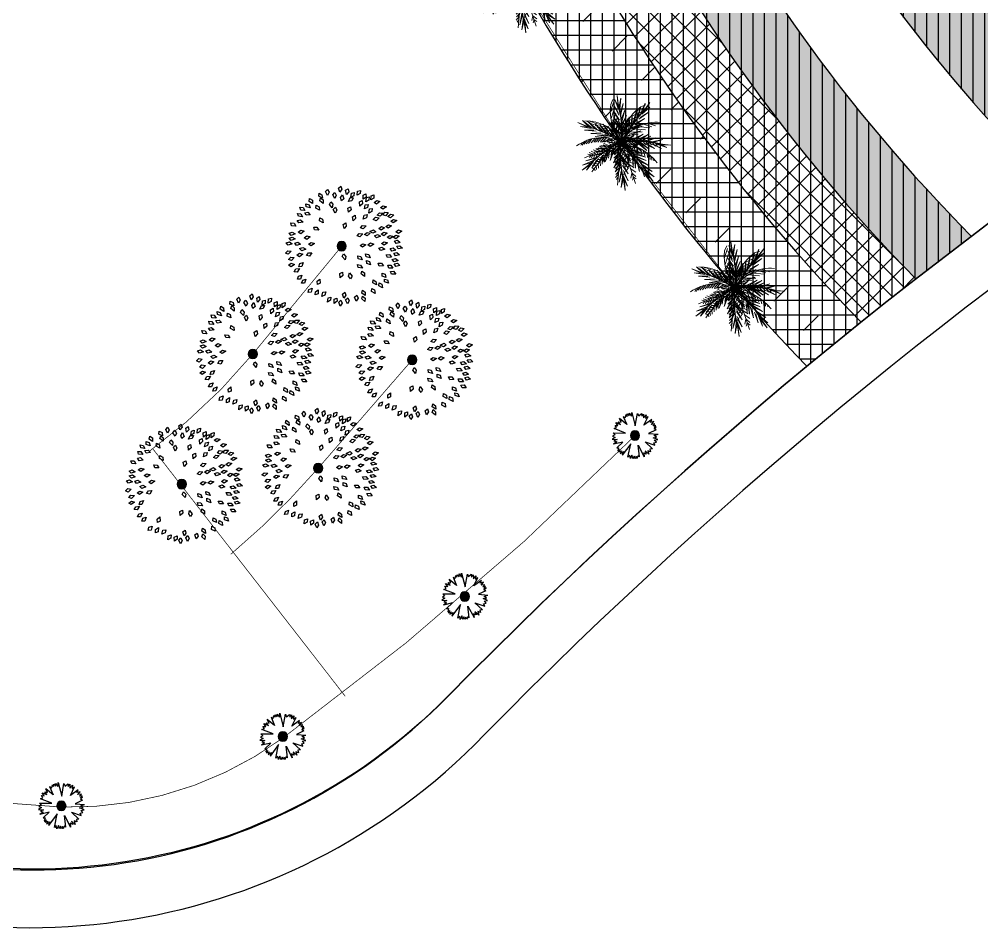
# Model space of a CAD drawing. Extents: x 671027 to 671614, y 802418 to 802669.
# Drawn here: x 671272.32 to 671313.87, y 802417.97 to 802457.18 of the extents above; entities that cross this region are included whole.
import ezdxf

# ---------------------------------------------------------------- set-up
doc = ezdxf.new("R2010")
doc.units = 0
for name, color, linetype in [('Barcnsonia', 8, 'Continuous'), ('Bubbler 110', 1, 'Continuous'), ('Bubbler 60', 200, 'Continuous'), ('cicas', 8, 'Continuous'), ('drip line', 7, 'Continuous'), ('Pipe-Lateral-10 Bars-32mm', 7, 'Continuous'), ('ROAD BORDER', 7, 'Continuous'), ('Roads boundry', 7, 'Continuous'), ('shrubs-Gc', 7, 'Continuous')]:
    doc.layers.add(name, color=color, linetype=linetype)
doc.layers.add('palm bltshardia', color=8, linetype='Continuous', lineweight=15)
doc.styles.get("Standard").update_dxf_attribs({"font": 'arial.ttf'})
doc.linetypes.add('32mm', pattern='A,0.5,-0.2,["32mm",Standard,S=0.1,R=0,X=-0.1,Y=-0.05],-0.5', length=1.2)
pattern_1 = [(90, (0, 0), (-0.5, 0), [])]

# ---------------------------------------------------------------- blocks, each defined once
blk = doc.blocks.new('aer')
at = {"layer": 'palm bltshardia', "color": 60}
for p, q in [((-0.891, 1.136, -0.051), (-0.879, 1.331, -0.051)), ((-0.81, 0.872, -0.051), (-0.819, 1.243, -0.051)), ((-0.707, 0.675, -0.051), (-0.718, 1.075, -0.051)), ((-0.278, 0.753, -0.051), (-0.062, 1.138, -0.051)), ((-0.277, 0.977, -0.051), (-0.076, 1.224, -0.051)), ((-0.255, 1.133, -0.051), (-0.058, 1.356, -0.051)), ((-0.603, 0.53, -0.051), (-0.613, 0.908, -0.051)), ((-0.51, 0.415, -0.051), (-0.513, 0.771, -0.051)), ((-0.258, 0.596, -0.051), (-0.065, 0.972, -0.051)), ((-0.21, 0.41, -0.051), (-0.041, 0.821, -0.051)), ((0.825, 0.752, -0.051), (0.985, 0.699, -0.051)), ((0.904, 0.782, -0.051), (1.026, 0.747, -0.051)), ((1.011, 0.826, -0.051), (1.077, 0.81, -0.051)), ((-0.425, 0.295, -0.051), (-0.425, 0.655, -0.051)), ((-0.339, 0.232, -0.051), (-0.331, 0.554, -0.051)), ((-0.217, 0.114, -0.051), (-0.257, 0.443, -0.051)), ((-0.149, 0.254, -0.051), (-0.025, 0.658, -0.051)), ((-0.095, 0.15, -0.051), (-0.012, 0.47, -0.051)), ((0.371, 0.427, -0.051), (0.632, 0.412, -0.051)), ((0.48, 0.526, -0.051), (0.717, 0.496, -0.051)), ((0.575, 0.6, -0.051), (0.788, 0.582, -0.051)), ((0.714, 0.682, -0.051), (0.895, 0.65, -0.051)), ((-1.388, 0.173, -0.051), (-1.523, 0.314, -0.051)), ((-1.139, 0.052, -0.051), (-1.417, 0.299, -0.051)), ((-0.925, -0.006, -0.051), (-1.225, 0.258, -0.051)), ((-0.748, -0.029, -0.051), (-1.032, 0.221, -0.051)), ((-0.6, -0.038, -0.051), (-0.863, 0.202, -0.051)), ((-0.454, -0.058, -0.051), (-0.718, 0.187, -0.051)), ((-0.349, -0.038, -0.051), (-0.579, 0.187, -0.051)), ((-0.18, -0.029, -0.051), (-0.449, 0.166, -0.051)), ((0.119, 0.117, -0.051), (0.41, 0.15, -0.051)), ((0.196, 0.228, -0.051), (0.479, 0.242, -0.051)), ((0.29, 0.343, -0.051), (0.575, 0.325, -0.051))]:
    blk.add_line(p, q, dxfattribs=at)
at = {"layer": 'palm bltshardia', "elevation": -0.051}
for points in [[(-0.74, 1.253), (-0.9, 1.5), (-0.747, 1.23)], [(0.677, 1.327), (0.807, 1.59), (0.653, 1.32)], [(-1.325, 0.422), (-1.605, 0.513), (-1.304, 0.434)], [(1.474, 0.41), (1.758, 0.487), (1.454, 0.424)], [(1.37, -0.471), (1.65, -0.562), (1.35, -0.483)], [(-1.038, -0.969), (-1.257, -1.165), (-1.038, -0.945)], [(0.31, -1.415), (0.371, -1.703), (0.289, -1.403)]]:
    blk.add_lwpolyline(points, dxfattribs=at)
at = {"layer": 'palm bltshardia', "color": 52, "elevation": -0.051}
for points in [[(-0.629, 1.061), (-0.748, 1.433), (-0.692, 1.141)], [(0.421, 1.002), (0.498, 1.407), (0.461, 1.073)], [(-0.674, 1.05), (-0.948, 1.329), (-0.715, 1.143)], [(-0.372, 0.679), (-0.449, 1.098), (-0.424, 0.739)], [(0.226, 0.576), (0.227, 1.052), (0.262, 0.648)], [(0.484, 0.952), (0.786, 1.232), (0.523, 1.022)], [(-0.455, 0.644), (-0.79, 0.908), (-0.484, 0.718)], [(-0.243, 0.4), (-0.234, 0.912), (-0.291, 0.483)], [(0.073, 0.241), (0.046, 0.832), (0.12, 0.405)], [(0.228, 0.559), (0.631, 0.814), (0.27, 0.628)], [(-1.111, 0.363), (-1.501, 0.383), (-1.204, 0.404)], [(-1.112, 0.409), (-1.451, 0.603), (-1.212, 0.425)], [(-0.664, 0.301), (-1.004, 0.558), (-0.742, 0.31)], [(-0.251, 0.358), (-0.722, 0.605), (-0.315, 0.456)], [(-0.334, 0.177), (-0.694, 0.569), (-0.446, 0.214)], [(-0.02, 0.001), (-0.243, 0.382), (-0.081, 0.025)], [(0.009, 0.105), (0.103, 0.536), (-0.019, 0.164)], [(0.083, 0.078), (0.397, 0.386), (0.148, 0.085)], [(0.094, 0.247), (0.608, 0.539), (0.207, 0.374)], [(0.472, 0.216), (0.851, 0.589), (0.585, 0.247)], [(0.807, 0.324), (1.16, 0.563), (0.886, 0.329)], [(1.257, 0.363), (1.648, 0.363), (1.352, 0.399)], [(1.26, 0.408), (1.609, 0.585), (1.361, 0.419)], [(-0.675, 0.212), (-1.1, 0.179), (-0.747, 0.247)], [(-0.373, 0.158), (-0.866, 0.018), (-0.465, 0.183)], [(-0.024, -0.011), (-0.416, -0.211), (-0.088, 0.002)], [(0.069, -0.039), (0.462, 0.162), (0.133, -0.051)], [(0.51, 0.195), (0.995, 0.031), (0.603, 0.216)], [(0.814, 0.234), (1.237, 0.18), (0.887, 0.265)], [(-0.33, -0.233), (-0.849, -0.348), (-0.418, -0.311)], [(-0.021, -0.049), (-0.462, -0.051), (-0.073, -0.09)], [(-0.334, -0.276), (-0.459, -0.773), (-0.402, -0.343)], [(0.022, -0.075), (-0.197, -0.458), (0.031, -0.14)], [(-0.013, -0.058), (-0.035, -0.498), (-0.056, -0.107)], [(0.034, -0.072), (0.404, -0.312), (0.055, -0.134)], [(0.066, -0.051), (0.288, -0.432), (0.127, -0.075)], [(0.38, -0.226), (0.739, -0.618), (0.491, -0.263)], [(0.419, -0.208), (0.911, -0.068), (0.511, -0.233)], [(0.721, -0.261), (1.146, -0.229), (0.792, -0.296)], [(-0.603, -0.456), (-0.995, -0.622), (-0.65, -0.52)], [(-0.531, -0.511), (-0.716, -0.895), (-0.597, -0.555)], [(0.027, -0.435), (-0.133, -0.942), (0.05, -0.549)], [(0.062, -0.459), (0.43, -0.816), (0.087, -0.551)], [(0.709, -0.351), (1.049, -0.607), (0.788, -0.36)], [(1.156, -0.413), (1.547, -0.432), (1.249, -0.453)], [(1.157, -0.458), (1.496, -0.653), (1.257, -0.474)], [(-0.92, -0.79), (-1.258, -0.987), (-0.984, -0.869)], [(-0.88, -0.812), (-1.092, -1.141), (-0.961, -0.873)], [(0.084, -0.782), (0.031, -1.205), (0.115, -0.855)], [(0.167, -0.748), (0.408, -1.099), (0.172, -0.827)], [(0.214, -1.224), (0.216, -1.615), (0.251, -1.319)], [(0.254, -1.2), (0.432, -1.548), (0.265, -1.301)]]:
    blk.add_lwpolyline(points, dxfattribs=at)
at = {"layer": 'palm bltshardia', "color": 64, "elevation": -0.051}
for points in [[(0.566, 1.137), (0.83, 1.426), (0.604, 1.231)], [(-0.585, 0.868), (-0.897, 1.137), (-0.626, 0.937)], [(-0.51, 0.897), (-0.602, 1.299), (-0.551, 0.966)], [(0.292, 0.778), (0.353, 1.2), (0.342, 0.84)], [(-0.313, 0.485), (-0.726, 0.725), (-0.358, 0.553)], [(-0.298, 0.478), (-0.317, 0.955), (-0.337, 0.549)], [(-0.095, 0.207), (-0.091, 0.798), (-0.148, 0.369)], [(0.146, 0.458), (0.125, 0.989), (0.199, 0.563)], [(0.187, 0.472), (0.635, 0.72), (0.235, 0.555)], [(0.364, 0.723), (0.688, 0.999), (0.39, 0.798)], [(-0.913, 0.369), (-1.252, 0.602), (-0.99, 0.392)], [(-0.474, 0.204), (-0.81, 0.542), (-0.55, 0.23)], [(-0.1, 0.185), (-0.625, 0.458), (-0.218, 0.308)], [(-0.129, 0.074), (-0.526, 0.513), (-0.278, 0.157)], [(0.047, 0.113), (-0.064, 0.539), (0.073, 0.172)], [(0.262, 0.124), (0.681, 0.542), (0.415, 0.2)], [(0.612, 0.236), (0.966, 0.557), (0.69, 0.258)], [(1.059, 0.379), (1.41, 0.595), (1.138, 0.398)], [(-0.922, 0.289), (-1.334, 0.276), (-1, 0.312)], [(-0.463, 0.191), (-0.929, 0.088), (-0.541, 0.21)], [(-0.148, 0.064), (-0.719, -0.091), (-0.319, 0.074)], [(0.083, 0.065), (0.409, -0.232), (0.148, 0.06)], [(0.119, 0.08), (0.5, 0.3), (0.143, 0.14)], [(0.194, -0.113), (0.765, 0.041), (0.364, -0.124)], [(0.281, 0.113), (0.843, -0.071), (0.451, 0.114)], [(0.601, 0.224), (1.061, 0.097), (0.681, 0.239)], [(1.065, 0.298), (1.475, 0.264), (1.143, 0.317)], [(-0.424, -0.34), (-0.884, -0.463), (-0.484, -0.393)], [(-0.139, -0.107), (-0.717, -0.231), (-0.285, -0.194)], [(-0.407, -0.338), (-0.551, -0.792), (-0.463, -0.396)], [(-0.139, -0.129), (-0.291, -0.7), (-0.234, -0.271)], [(0.013, -0.206), (-0.168, -0.769), (0.015, -0.376)], [(0.032, -0.217), (0.451, -0.634), (0.108, -0.37)], [(0.175, -0.124), (0.572, -0.562), (0.324, -0.207)], [(0.509, -0.24), (0.974, -0.138), (0.587, -0.26)], [(0.519, -0.254), (0.856, -0.591), (0.596, -0.279)], [(0.967, -0.338), (1.379, -0.325), (1.045, -0.361)], [(-0.786, -0.638), (-1.158, -0.815), (-0.845, -0.694)], [(-0.721, -0.686), (-0.916, -1.049), (-0.78, -0.742)], [(0.073, -0.569), (-0.052, -1.029), (0.088, -0.648)], [(0.079, -0.553), (0.401, -0.905), (0.101, -0.631)], [(0.958, -0.419), (1.298, -0.652), (1.036, -0.441)], [(0.149, -1.032), (0.117, -1.442), (0.168, -1.11)], [(0.223, -1), (0.44, -1.35), (0.242, -1.078)]]:
    blk.add_lwpolyline(points, dxfattribs=at)
at = {"layer": 'palm bltshardia', "color": 13, "elevation": -0.051}
for points in [[(-0.891, 1.136, 0.234869), (0.008, 0.007, 2.6185)], [(0.679, 1.294, 0.163977), (0.009, 0.019, -5.135633)], [(1.191, 0.889, 0.174923), (0.009, 0.019, -4.874429)], [(-1.388, 0.173, 0.234869), (0.051, 0.063, 2.6185)]]:
    blk.add_lwpolyline(points, format="xyb", dxfattribs=at)
at = {"layer": 'palm bltshardia', "color": 60, "elevation": -0.051}
for points in [[(0.406, 0.989), (0.614, 1.066)], [(0.459, 1.092), (0.619, 1.137)], [(0.57, 1.168), (0.645, 1.225)], [(0.232, 0.696), (0.429, 0.764)], [(0.268, 0.782), (0.488, 0.862)], [(0.346, 0.901), (0.522, 0.958)], [(0.048, 0.193), (0.251, 0.359)], [(0.092, 0.302), (0.284, 0.444)], [(0.113, 0.39), (0.329, 0.511)], [(0.15, 0.486), (0.355, 0.584)], [(0.192, 0.581), (0.389, 0.672)], [(-0.476, 0.001), (-0.659, 0.21)], [(-0.476, 0.001), (-0.651, -0.125)], [(-0.344, -0.005), (-0.564, 0.236)], [(-0.198, -0.001), (-0.478, 0.278)], [(0.132, -0.016), (0.347, 0.123)], [(0.29, -0.013), (0.55, 0.155)], [(0.436, -0.04), (0.597, 0.101)], [(0.555, -0.049), (0.726, 0.112)], [(0.724, -0.058), (0.9, 0.095)], [(0.858, -0.062), (1.03, 0.056)], [(0.997, -0.081), (1.205, 0.046)], [(-0.754, -0.298), (-0.822, -0.593)], [(-0.688, 0), (-0.795, -0.082)], [(-0.598, -0.007), (-0.74, -0.106)], [(-0.654, -0.229), (-0.713, -0.49)], [(-0.525, -0.157), (-0.625, -0.418)], [(-0.344, -0.005), (-0.553, -0.137)], [(-0.367, -0.091), (-0.498, -0.341)], [(-0.251, -0.055), (-0.363, -0.254)], [(-0.286, -0.34), (-0.232, -0.566)], [(-0.147, -0.032), (-0.263, -0.217)], [(-0.219, -0.243), (-0.203, -0.469)], [(-0.163, -0.164), (-0.144, -0.437)], [(-0.001, -0.11), (-0.118, -0.234)], [(-0.002, -0.222), (-0.116, -0.329)], [(-0.002, -0.308), (-0.108, -0.42)], [(-0.094, -0.105), (-0.081, -0.326)], [(-0.003, -0.151), (-0.028, -0.305)], [(0.047, -0.233), (0.01, -0.392)], [(0.042, -0.131), (0.164, -0.228)], [(0.112, -0.327), (0.049, -0.488)], [(0.06, -0.226), (0.195, -0.318)], [(0.075, -0.338), (0.231, -0.415)], [(0.103, -0.075), (0.236, -0.386)], [(0.189, -0.097), (0.322, -0.407)], [(0.29, -0.023), (0.519, -0.229)], [(0.305, -0.161), (0.429, -0.48)], [(0.425, -0.226), (0.506, -0.483)], [(0.437, -0.019), (0.574, -0.184)], [(0.522, -0.296), (0.588, -0.511)], [(0.556, -0.029), (0.699, -0.215)], [(0.724, -0.048), (0.874, -0.227)], [(0.857, -0.065), (1.008, -0.209)], [(0.974, -0.228), (1.131, -0.415)], [(1.18, -0.085), (1.34, -0.007)], [(1.18, -0.094), (1.325, -0.196)], [(1.32, -0.104), (1.43, -0.038)], [(1.32, -0.098), (1.418, -0.18)], [(-1.094, -0.665), (-1.113, -0.814)], [(-1.032, -0.575), (-1.052, -0.757)], [(-0.966, -0.495), (-0.98, -0.727)], [(-0.864, -0.39), (-0.901, -0.638)], [(-0.446, -0.674), (-0.361, -0.861)], [(-0.435, -0.581), (-0.335, -0.782)], [(-0.388, -0.512), (-0.311, -0.683)], [(-0.353, -0.437), (-0.28, -0.608)], [(-0.002, -0.409), (-0.051, -0.459), (-0.22, -0.606)], [(-0.002, -0.478), (-0.172, -0.649)], [(-0.002, -0.548), (-0.171, -0.706)], [(-0.003, -0.64), (-0.149, -0.79)], [(-0.003, -0.64), (0.116, -0.754)], [(-0.002, -0.409), (0.047, -0.459), (0.121, -0.528)], [(-0.002, -0.478), (0.102, -0.583)], [(-0.002, -0.548), (0.105, -0.657)], [(0.129, -0.42), (0.091, -0.619)], [(0.187, -0.532), (0.125, -0.75)], [(0.126, -0.419), (0.288, -0.539)], [(0.158, -0.54), (0.351, -0.659)], [(0.239, -0.622), (0.171, -0.827)], [(0.181, -0.642), (0.37, -0.747)], [(0.621, -0.36), (0.699, -0.542)], [(0.729, -0.411), (0.789, -0.581)], [(0.829, -0.453), (0.894, -0.625)], [(0.922, -0.499), (0.988, -0.649)], [(1.013, -0.55), (1.089, -0.703)], [(1.102, -0.589), (1.171, -0.694)], [(-1.152, -0.763), (-1.161, -0.855)], [(-0.534, -0.991), (-0.439, -1.198)], [(-0.519, -0.935), (-0.414, -1.11)], [(-0.505, -0.816), (-0.4, -1.009)], [(-0.485, -0.747), (-0.393, -0.918)], [(-0.002, -0.904), (-0.144, -1.051)], [(-0.003, -0.726), (-0.14, -0.854)], [(-0.003, -0.829), (-0.127, -0.93)], [(-0.003, -1.014), (-0.124, -1.13)], [(-0.005, -1.014), (0.116, -1.131)], [(-0.004, -0.904), (0.136, -1.052)], [(-0.003, -0.726), (0.14, -0.841)], [(-0.003, -0.829), (0.138, -0.925)], [(0.286, -0.717), (0.199, -0.946)], [(0.211, -0.744), (0.429, -0.854)], [(0.316, -0.854), (0.242, -1.038)], [(0.28, -0.865), (0.459, -0.951)], [(0.341, -0.985), (0.28, -1.117)], [(0.351, -0.979), (0.485, -1.034)], [(-0.547, -1.202), (-0.446, -1.344)], [(-0.543, -1.113), (-0.461, -1.266)], [(-0.541, -1.292), (-0.468, -1.389)], [(-0.003, -1.106), (-0.107, -1.216)], [(-0.003, -1.199), (-0.015, -1.204), (-0.072, -1.28)], [(-0.005, -1.106), (0.099, -1.216)], [(-0.005, -1.199), (0.007, -1.204), (0.063, -1.28)], [(0.381, -1.09), (0.311, -1.222)], [(0.42, -1.186), (0.348, -1.292)], [(0.392, -1.083), (0.533, -1.133)], [(0.428, -1.18), (0.553, -1.209)], [(0.496, -1.263), (0.45, -1.328)], [(0.496, -1.263), (0.574, -1.28)]]:
    blk.add_lwpolyline(points, dxfattribs=at)
at = {"layer": 'palm bltshardia', "color": 13, "elevation": -0.051}
for points in [[(1.572, -0.121), (-0.008, 0.006)], [(-0.001, -0.009), (-0.005, -1.443)], [(0.023, -0.021), (1.368, -0.745)]]:
    blk.add_lwpolyline(points, dxfattribs=at)
at = {"layer": 'palm bltshardia', "color": 60, "elevation": -0.051}
blk.add_lwpolyline([(0.564, -1.395, -0.096681), (0.06, -0.134, 0.41346)], format="xyb", dxfattribs=at)
at = {"layer": 'palm bltshardia', "color": 15}
for centre, radius, start, end in [((2.757, 2.687, -0.051), 3.795, 202.5718, 223.5983), ((2.757, 2.687, -0.051), 3.781, 202.2898, 223.5983), ((3.668, -0.983, -0.051), 3.795, 142.5718, 163.5983), ((3.668, -0.983, -0.051), 3.781, 142.2898, 163.5983), ((-1.82, -3.326, -0.051), 3.781, 61.1603, 82.4687), ((-1.82, -3.326, -0.051), 3.795, 61.1603, 82.1867), ((1.778, -3.358, -0.051), 3.795, 94.9049, 115.9313), ((1.778, -3.358, -0.051), 3.781, 94.6228, 115.9313), ((1.96, -3.271, -0.051), 3.795, 121.1603, 142.1867), ((1.96, -3.271, -0.051), 3.781, 121.1603, 142.4687), ((3.803, 0.03, -0.051), 3.795, 181.1603, 202.1867), ((3.803, 0.03, -0.051), 3.781, 181.1603, 202.4687), ((1.866, 3.277, -0.051), 3.795, 241.1603, 262.1867), ((1.866, 3.277, -0.051), 3.781, 241.1603, 262.4687)]:
    blk.add_arc(centre, radius, start, end, dxfattribs=at)
at = {"layer": 'palm bltshardia', "color": 60, "extrusion": (0, 0, -1)}
for centre, major_axis, start_param, end_param in [((1.156, 0.858, -0.051), (0.869, -1.145), 1.597919, 2.736382), ((0.009, 0.019, -0.051), (-0.0166, -0.0126), 4.61587, 6.963033), ((1.019, -1.193, -0.051), (-1.248, -0.947), 0.42674, 1.511951)]:
    blk.add_ellipse(centre, major_axis=major_axis, ratio=1, start_param=start_param, end_param=end_param, dxfattribs=at)
at = {"layer": 'palm bltshardia', "color": 13, "extrusion": (0, 0, -1)}
blk.add_ellipse((0.106, -1.436, -0.051), major_axis=(0.863, -1.136), ratio=1, start_param=2.601404, end_param=3.68612, dxfattribs=at)
blk = doc.blocks.new('TUJA ORIENTALIS')
at = {"layer": 'cicas', "color": 3}
for points in [[(-0.404, 0.804), (-0.404, 0.804), (-0.43, 0.702), (-0.528, 0.746), (-0.528, 0.746), (-0.528, 0.746), (-0.508, 0.632), (-0.638, 0.698), (-0.537, 0.521), (-0.656, 0.593), (-0.624, 0.48), (-0.779, 0.531)], [(-0.235, 0.869), (-0.16, 0.372), (-0.404, 0.804)], [(-0.235, 0.869), (-0.235, 0.869), (-0.148, 0.809), (-0.105, 0.908), (-0.105, 0.908), (-0.105, 0.908), (-0.043, 0.81), (0.01, 0.945), (0.052, 0.747), (0.093, 0.879), (0.145, 0.774), (0.226, 0.915)], [(0.385, 0.802), (0.189, 0.53), (0.226, 0.915)], [(0.385, 0.802), (0.385, 0.802), (0.394, 0.731), (0.514, 0.779), (0.476, 0.699), (0.566, 0.753), (0.536, 0.639), (0.633, 0.702), (0.581, 0.557), (0.717, 0.632), (0.717, 0.632), (0.717, 0.632)], [(-0.844, 0.363), (-0.495, 0.269), (-0.779, 0.531)], [(0.831, 0.408), (0.301, 0.221), (0.717, 0.632)], [(0.888, -0.057), (0.888, -0.057), (0.83, -0.015), (0.931, 0.066), (0.842, 0.073), (0.933, 0.124), (0.82, 0.154), (0.922, 0.208), (0.77, 0.234), (0.902, 0.316), (0.765, 0.321), (0.831, 0.408)], [(-0.844, 0.363), (-0.844, 0.363), (-0.78, 0.282), (-0.903, 0.238), (-0.821, 0.204), (-0.923, 0.184), (-0.826, 0.119), (-0.94, 0.101), (-0.804, 0.027), (-0.956, -0.007), (-0.956, -0.007), (-0.956, -0.007)], [(-0.956, -0.007), (-0.393, -0.069), (-0.393, -0.069)], [(-0.393, -0.069), (-0.882, -0.233), (-0.779, -0.264), (-0.856, -0.391), (-0.856, -0.391), (-0.856, -0.391), (-0.739, -0.387), (-0.821, -0.468), (-0.668, -0.448), (-0.771, -0.565), (-0.638, -0.53), (-0.69, -0.642)], [(0.642, -0.631), (0.312, -0.37), (0.503, -0.746)], [(0.888, -0.057), (0.407, -0.07), (0.908, -0.251)], [(0.642, -0.631), (0.642, -0.631), (0.633, -0.525), (0.74, -0.536), (0.74, -0.536), (0.74, -0.536), (0.685, -0.434), (0.829, -0.455), (0.676, -0.32), (0.812, -0.35), (0.746, -0.253), (0.908, -0.251)], [(-0.548, -0.766), (-0.371, -0.423), (-0.69, -0.642)], [(-0.106, -0.883), (-0.106, -0.883), (-0.162, -0.807), (-0.221, -0.907), (-0.212, -0.818), (-0.278, -0.899), (-0.289, -0.783), (-0.359, -0.874), (-0.359, -0.72), (-0.462, -0.837), (-0.444, -0.701), (-0.548, -0.766)], [(-0.106, -0.883), (-0.008, -0.563), (0.081, -0.939)], [(0.503, -0.746), (0.503, -0.746), (0.401, -0.718), (0.392, -0.826), (0.392, -0.826), (0.392, -0.826), (0.302, -0.752), (0.296, -0.898), (0.191, -0.723), (0.195, -0.862), (0.113, -0.779), (0.081, -0.939)]]:
    blk.add_lwpolyline(points, dxfattribs=at)
blk.add_circle((0, 0), 0.0493, dxfattribs=at)
blk = doc.blocks.new('yuop')
at = {"layer": 'Barcnsonia', "color": 2, "linetype": 'ByBlock'}
for p, q in [((-2.57, 5.47), (-2.9, 5.57)), ((-2.9, 5.57), (-2.86, 5.2)), ((-2.52, 5), (-2.57, 5.47)), ((-1.9, 6.12), (-2.02, 5.78)), ((-2.02, 5.78), (-1.81, 5.45)), ((-1.64, 5.9), (-1.9, 6.12)), ((-1.81, 5.45), (-1.64, 5.9)), ((-1.08, 6.1), (-1.22, 5.76)), ((-1.22, 5.76), (-1.02, 5.42)), ((-0.84, 5.86), (-1.08, 6.1)), ((-1.02, 5.42), (-0.84, 5.86)), ((-0.5, 6.36), (-0.57, 6)), ((-0.57, 6), (-0.31, 5.71)), ((-0.22, 6.17), (-0.5, 6.36)), ((-0.31, 5.71), (-0.22, 6.17)), ((0.43, 6.08), (0.22, 5.78)), ((0.22, 5.78), (0.34, 5.4)), ((0.34, 5.4), (0.61, 5.79)), ((0.61, 5.79), (0.43, 6.08)), ((1.35, 6.09), (1.1, 5.83)), ((1.1, 5.83), (1.16, 5.44)), ((1.16, 5.44), (1.49, 5.78)), ((1.49, 5.78), (1.35, 6.09)), ((1.97, 5.85), (1.71, 5.6)), ((1.71, 5.6), (1.75, 5.21)), ((1.75, 5.21), (2.1, 5.54)), ((2.1, 5.54), (1.97, 5.85)), ((3.24, 5.61), (2.95, 5.39)), ((3.34, 5.29), (3.24, 5.61)), ((-3.45, 4.72), (-3.77, 4.83)), ((-3.77, 4.83), (-3.75, 4.46)), ((-3.75, 4.46), (-3.43, 4.24)), ((-3.43, 4.24), (-3.45, 4.72)), ((-2.94, 4.94), (-3.27, 5.05)), ((-3.27, 5.05), (-3.24, 4.68)), ((-3.24, 4.68), (-2.91, 4.47)), ((-2.91, 4.47), (-2.94, 4.94)), ((-2.86, 5.2), (-2.52, 5)), ((-2.16, 4.63), (-2.49, 4.71)), ((-2.49, 4.71), (-2.44, 4.34)), ((-2.1, 4.15), (-2.16, 4.63)), ((-1.38, 4.33), (-1.7, 4.45)), ((-1.7, 4.45), (-1.69, 4.08)), ((-1.16, 5.03), (-1.23, 4.67)), ((-1.23, 4.67), (-0.97, 4.38)), ((-0.87, 4.84), (-1.16, 5.03)), ((-0.97, 4.38), (-0.87, 4.84)), ((0.14, 5.36), (-0.13, 5.11)), ((-0.13, 5.11), (-0.08, 4.72)), ((-0.08, 4.72), (0.26, 5.05)), ((0.26, 5.05), (0.14, 5.36)), ((2.95, 5.39), (2.96, 5)), ((2.96, 5), (3.34, 5.29)), ((3.48, 4.81), (3.41, 4.43)), ((3.41, 4.43), (3.84, 4.64)), ((3.81, 4.98), (3.48, 4.81)), ((3.84, 4.64), (3.81, 4.98)), ((4.26, 4.38), (3.88, 4.09)), ((4.27, 3.99), (4.26, 4.38)), ((-4.43, 4.22), (-4.77, 4.18)), ((-4.77, 4.18), (-4.6, 3.85)), ((-4.39, 3.34), (-4.73, 3.39)), ((-4.73, 3.39), (-4.64, 3.03)), ((-4.6, 3.85), (-4.21, 3.8)), ((-4.21, 3.8), (-4.43, 4.22)), ((-4.27, 2.88), (-4.39, 3.34)), ((-3.48, 3.84), (-3.55, 3.48)), ((-3.55, 3.48), (-3.29, 3.19)), ((-3.19, 3.65), (-3.48, 3.84)), ((-3.29, 3.19), (-3.19, 3.65)), ((-2.61, 3.48), (-2.68, 3.12)), ((-2.32, 3.29), (-2.61, 3.48)), ((-2.44, 4.34), (-2.1, 4.15)), ((-2.42, 2.83), (-2.32, 3.29)), ((-1.73, 3.32), (-1.8, 2.96)), ((-1.45, 3.14), (-1.73, 3.32)), ((-1.69, 4.08), (-1.37, 3.85)), ((-1.37, 3.85), (-1.38, 4.33)), ((-0.66, 4.06), (-0.85, 3.74)), ((-0.85, 3.74), (-0.71, 3.38)), ((-0.71, 3.38), (-0.45, 3.78)), ((-0.45, 3.78), (-0.66, 4.06)), ((2.49, 4.15), (2.38, 3.77)), ((2.38, 3.77), (2.83, 3.94)), ((2.83, 4.28), (2.49, 4.15)), ((2.83, 3.94), (2.83, 4.28)), ((3.88, 4.09), (3.97, 3.76)), ((3.97, 3.76), (4.27, 3.99)), ((5.11, 4.03), (4.7, 3.79)), ((4.7, 3.79), (4.75, 3.45)), ((4.75, 3.45), (5.06, 3.64)), ((5.06, 3.64), (5.11, 4.03)), ((5.56, 3.4), (5.12, 3.22)), ((5.47, 3.02), (5.56, 3.4)), ((-5.63, 2.56), (-5.97, 2.5)), ((-5.97, 2.5), (-5.78, 2.19)), ((-5.78, 2.19), (-5.39, 2.15)), ((-5.39, 2.15), (-5.63, 2.56)), ((-5.09, 3.08), (-5.42, 3.04)), ((-5.42, 3.04), (-5.24, 2.72)), ((-5.24, 2.72), (-4.86, 2.67)), ((-4.84, 2.24), (-5.18, 2.27)), ((-5.18, 2.27), (-5.07, 1.92)), ((-4.86, 2.67), (-5.09, 3.08)), ((-4.7, 1.79), (-4.84, 2.24)), ((-4.64, 3.03), (-4.27, 2.88)), ((-2.68, 3.12), (-2.42, 2.83)), ((-1.8, 2.96), (-1.54, 2.67)), ((-1.54, 2.67), (-1.45, 3.14)), ((5.12, 3.22), (5.13, 2.88)), ((5.13, 2.88), (5.47, 3.02)), ((5.64, 2.89), (5.52, 2.57)), ((5.52, 2.57), (5.89, 2.58)), ((6.11, 2.9), (5.64, 2.89)), ((5.89, 2.58), (6.11, 2.9)), ((-6.15, 1.3), (-6.43, 1.1)), ((-6.43, 1.1), (-6.12, 0.9)), ((-5.75, 1.04), (-6.15, 1.3)), ((-5.72, 1.84), (-6.05, 1.73)), ((-6.05, 1.73), (-5.8, 1.45)), ((-5.8, 1.45), (-5.41, 1.48)), ((-5.41, 1.48), (-5.72, 1.84)), ((-5.07, 1.92), (-4.7, 1.79)), ((-3.67, 1.12), (-3.96, 0.94)), ((-3.29, 0.83), (-3.67, 1.12)), ((-2.94, 2.04), (-3.28, 2)), ((-3.28, 2), (-3.1, 1.68)), ((-3.1, 1.68), (-2.72, 1.62)), ((-2.72, 1.62), (-2.94, 2.04)), ((2.73, 1.46), (2.72, 1.12)), ((2.72, 1.12), (3.07, 1.24)), ((3.18, 1.62), (2.73, 1.46)), ((3.07, 1.24), (3.18, 1.62)), ((4.99, 2.12), (4.9, 1.79)), ((4.9, 1.79), (5.26, 1.83)), ((5.46, 2.16), (4.99, 2.12)), ((5.26, 1.83), (5.46, 2.16)), ((5.73, 2.07), (5.6, 1.76)), ((5.6, 1.76), (5.97, 1.76)), ((6.2, 2.07), (5.73, 2.07)), ((5.97, 1.76), (6.2, 2.07)), ((-6.22, 0.05), (-6.52, -0.11)), ((-5.86, -0.25), (-6.22, 0.05)), ((-6.12, 0.9), (-5.75, 1.04)), ((-5.71, 0.16), (-5.97, -0.06)), ((-5.29, -0.06), (-5.71, 0.16)), ((-5.11, 0.9), (-5.41, 0.73)), ((-5.41, 0.73), (-5.12, 0.51)), ((-5.12, 0.51), (-4.74, 0.61)), ((-4.74, 0.61), (-5.11, 0.9)), ((-3.96, 0.94), (-3.67, 0.72)), ((-3.67, 0.72), (-3.29, 0.83)), ((1.09, 0.42), (0.88, 0.16)), ((0.88, 0.16), (1.23, 0.05)), ((1.55, 0.27), (1.09, 0.42)), ((1.23, 0.05), (1.55, 0.27)), ((3.4, 0.66), (3.1, 0.41)), ((3.1, 0.41), (3.57, 0.3)), ((3.76, 0.58), (3.4, 0.66)), ((3.57, 0.3), (3.76, 0.58)), ((5.78, 0.09), (5.5, -0.11)), ((5.86, 1.01), (5.76, 0.68)), ((5.76, 0.68), (6.12, 0.71)), ((6.18, -0.16), (5.78, 0.09)), ((6.33, 1.04), (5.86, 1.01)), ((6.36, 0.36), (6.11, 0.13)), ((6.11, 0.13), (6.45, -0.02)), ((6.12, 0.71), (6.33, 1.04)), ((6.79, 0.16), (6.36, 0.36)), ((6.45, -0.02), (6.79, 0.16)), ((-6.4, -0.87), (-6.53, -1.18)), ((-6.52, -0.11), (-6.24, -0.35)), ((-5.92, -0.88), (-6.4, -0.87)), ((-6.24, -0.35), (-5.86, -0.25)), ((-6.16, -1.19), (-5.92, -0.88)), ((-5.97, -0.06), (-5.64, -0.23)), ((-5.64, -0.23), (-5.29, -0.06)), ((-4.87, -0.66), (-5.09, -0.92)), ((-5.09, -0.92), (-4.74, -1.03)), ((-4.42, -0.81), (-4.87, -0.66)), ((-4.74, -1.03), (-4.42, -0.81)), ((-4.19, -0.83), (-4.32, -1.15)), ((-3.71, -0.84), (-4.19, -0.83)), ((-3.95, -1.15), (-3.71, -0.84)), ((-1.71, -1.06), (-2.18, -1.16)), ((-1.87, -1.41), (-1.71, -1.06)), ((2.96, -0.72), (2.63, -0.78)), ((2.63, -0.78), (2.82, -1.09)), ((3.21, -1.13), (2.96, -0.72)), ((3.76, -0.72), (3.49, -0.93)), ((3.49, -0.93), (3.81, -1.12)), ((4.17, -0.97), (3.76, -0.72)), ((3.81, -1.12), (4.17, -0.97)), ((5.5, -0.11), (5.82, -0.31)), ((6.05, -0.98), (5.75, -1.15)), ((5.82, -0.31), (6.18, -0.16)), ((6.42, -1.28), (6.05, -0.98)), ((-6.53, -1.18), (-6.16, -1.19)), ((-5.72, -1.46), (-5.88, -1.77)), ((-5.88, -1.77), (-5.51, -1.8)), ((-5.25, -1.51), (-5.72, -1.46)), ((-5.51, -1.8), (-5.25, -1.51)), ((-5.07, -2.14), (-5.28, -2.47)), ((-4.71, -2.1), (-5.07, -2.14)), ((-4.8, -2.43), (-4.71, -2.1)), ((-4.32, -1.15), (-3.95, -1.15)), ((-2.18, -1.16), (-2.23, -1.5)), ((-2.23, -1.5), (-1.87, -1.41)), ((-0.36, -2.07), (-0.5, -2.41)), ((-0.12, -2.31), (-0.36, -2.07)), ((0.78, -1.93), (0.71, -2.29)), ((1.07, -2.12), (0.78, -1.93)), ((0.97, -2.58), (1.07, -2.12)), ((2.05, -1.12), (1.73, -1.22)), ((1.73, -1.22), (1.96, -1.5)), ((2.22, -2.04), (1.89, -2.13)), ((1.89, -2.13), (2.11, -2.42)), ((1.96, -1.5), (2.35, -1.48)), ((2.35, -1.48), (2.05, -1.12)), ((2.5, -2.42), (2.22, -2.04)), ((2.93, -1.79), (2.62, -1.92)), ((2.62, -1.92), (2.88, -2.18)), ((2.82, -1.09), (3.21, -1.13)), ((2.88, -2.18), (3.27, -2.12)), ((3.27, -2.12), (2.93, -1.79)), ((5.22, -1.52), (4.92, -1.69)), ((4.92, -1.69), (5.21, -1.91)), ((5.21, -1.91), (5.59, -1.81)), ((5.59, -1.81), (5.22, -1.52)), ((5.8, -2.01), (5.5, -2.18)), ((5.75, -1.15), (6.04, -1.38)), ((6.17, -2.31), (5.8, -2.01)), ((6.04, -1.38), (6.42, -1.28)), ((-6.15, -2.37), (-6.24, -2.7)), ((-6.24, -2.7), (-5.88, -2.66)), ((-5.68, -2.32), (-6.15, -2.37)), ((-5.88, -2.66), (-5.68, -2.32)), ((-5.6, -2.99), (-5.65, -3.33)), ((-5.65, -3.33), (-5.29, -3.24)), ((-5.13, -2.89), (-5.6, -2.99)), ((-5.29, -3.24), (-5.13, -2.89)), ((-5.28, -2.47), (-4.8, -2.43)), ((-4.62, -3.21), (-5.03, -3.45)), ((-4.66, -3.6), (-4.62, -3.21)), ((-4.31, -2.78), (-4.63, -3.13)), ((-4.63, -3.13), (-4.48, -3.44)), ((-4.48, -3.44), (-4.23, -3.16)), ((-4.23, -3.16), (-4.31, -2.78)), ((-3.65, -2.41), (-3.68, -2.74)), ((-3.68, -2.74), (-3.33, -2.65)), ((-3.19, -2.28), (-3.65, -2.41)), ((-3.33, -2.65), (-3.19, -2.28)), ((-2.55, -2.5), (-2.57, -2.84)), ((-2.57, -2.84), (-2.22, -2.72)), ((-2.1, -2.35), (-2.55, -2.5)), ((-2.22, -2.72), (-2.1, -2.35)), ((-1.04, -2.79), (-1.18, -3.13)), ((-1.18, -3.13), (-0.99, -3.47)), ((-0.8, -3.03), (-1.04, -2.79)), ((-0.99, -3.47), (-0.8, -3.03)), ((-0.5, -2.41), (-0.31, -2.75)), ((-0.31, -2.75), (-0.12, -2.31)), ((-0.17, -2.9), (-0.26, -3.26)), ((-0.26, -3.26), (-0.02, -3.56)), ((0.1, -3.11), (-0.17, -2.9)), ((-0.02, -3.56), (0.1, -3.11)), ((0.71, -2.29), (0.97, -2.58)), ((1.06, -2.76), (0.99, -3.12)), ((0.99, -3.12), (1.25, -3.41)), ((1.34, -2.95), (1.06, -2.76)), ((1.25, -3.41), (1.34, -2.95)), ((2.11, -2.42), (2.5, -2.42)), ((3.78, -2.97), (3.44, -2.98)), ((3.44, -2.98), (3.59, -3.32)), ((3.97, -3.41), (3.78, -2.97)), ((4.95, -2.79), (4.64, -2.93)), ((4.64, -2.93), (4.9, -3.19)), ((4.9, -3.19), (5.29, -3.13)), ((5.29, -3.13), (4.95, -2.79)), ((5.67, -2.78), (5.36, -2.9)), ((5.36, -2.9), (5.6, -3.17)), ((5.5, -2.18), (5.79, -2.41)), ((5.6, -3.17), (5.99, -3.13)), ((5.99, -3.13), (5.67, -2.78)), ((5.79, -2.41), (6.17, -2.31)), ((-5.03, -3.45), (-4.98, -3.78)), ((-4.98, -3.78), (-4.66, -3.6)), ((-4.55, -3.95), (-4.96, -4.18)), ((-4.96, -4.18), (-4.91, -4.52)), ((-4.91, -4.52), (-4.59, -4.33)), ((-4.59, -4.33), (-4.55, -3.95)), ((-3.76, -3.88), (-3.78, -4.22)), ((-3.78, -4.22), (-3.43, -4.1)), ((-3.3, -3.73), (-3.76, -3.88)), ((-3.43, -4.1), (-3.3, -3.73)), ((-2.8, -4.07), (-3.19, -4.35)), ((-3.19, -4.35), (-3.1, -4.68)), ((-2.8, -4.46), (-2.8, -4.07)), ((-2.17, -4.33), (-2.57, -4.59)), ((-2.19, -4.72), (-2.17, -4.33)), ((-1.8, -3.49), (-2.18, -3.77)), ((-2.18, -3.77), (-2.09, -4.1)), ((-2.09, -4.1), (-1.8, -3.88)), ((-1.8, -3.88), (-1.8, -3.49)), ((-0.21, -3.58), (-0.24, -4.06)), ((-0.24, -4.06), (0.07, -4.2)), ((0.09, -3.84), (-0.21, -3.58)), ((0.07, -4.2), (0.09, -3.84)), ((0.75, -3.99), (0.43, -3.87)), ((0.43, -3.87), (0.44, -4.23)), ((0.44, -4.23), (0.76, -4.46)), ((0.76, -4.46), (0.75, -3.99)), ((1.57, -4.24), (1.5, -4.6)), ((1.86, -4.42), (1.57, -4.24)), ((2.25, -3.86), (1.93, -3.75)), ((1.93, -3.75), (1.95, -4.12)), ((1.95, -4.12), (2.28, -4.33)), ((2.28, -4.33), (2.25, -3.86)), ((3.28, -4.21), (2.94, -4.2)), ((2.94, -4.2), (3.06, -4.55)), ((3.44, -4.66), (3.28, -4.21)), ((3.59, -3.32), (3.97, -3.41)), ((4.43, -3.86), (4.09, -3.88)), ((4.09, -3.88), (4.24, -4.21)), ((4.24, -4.21), (4.63, -4.29)), ((4.63, -4.29), (4.43, -3.86)), ((5.19, -3.87), (4.85, -3.87)), ((4.85, -3.87), (4.99, -4.21)), ((4.99, -4.21), (5.37, -4.31)), ((5.37, -4.31), (5.19, -3.87)), ((-3.86, -4.41), (-4.3, -4.59)), ((-4.3, -4.59), (-4.3, -4.93)), ((-4.3, -4.93), (-3.96, -4.79)), ((-3.96, -4.79), (-3.86, -4.41)), ((-3.47, -4.56), (-3.88, -4.8)), ((-3.88, -4.8), (-3.83, -5.14)), ((-3.43, -5.16), (-3.86, -5.37)), ((-3.86, -5.37), (-3.83, -5.71)), ((-3.83, -5.14), (-3.51, -4.94)), ((-3.51, -4.94), (-3.47, -4.56)), ((-3.5, -5.54), (-3.43, -5.16)), ((-3.1, -4.68), (-2.8, -4.46)), ((-3.03, -5.37), (-3.1, -5.73)), ((-2.74, -5.56), (-3.03, -5.37)), ((-2.57, -4.59), (-2.5, -4.92)), ((-2.5, -4.92), (-2.19, -4.72)), ((-1.58, -5.12), (-1.71, -5.46)), ((-1.33, -5.35), (-1.58, -5.12)), ((-1.51, -5.79), (-1.33, -5.35)), ((-1.29, -4.5), (-1.42, -4.85)), ((-1.42, -4.85), (-1.21, -5.18)), ((-1.04, -4.74), (-1.29, -4.5)), ((-1.21, -5.18), (-1.04, -4.74)), ((-0.12, -4.65), (-0.19, -5.01)), ((-0.19, -5.01), (0.07, -5.3)), ((0.17, -4.83), (-0.12, -4.65)), ((0.07, -5.3), (0.17, -4.83)), ((0.58, -4.64), (0.5, -5.01)), ((0.5, -5.01), (0.76, -5.3)), ((0.86, -4.83), (0.58, -4.64)), ((0.76, -5.3), (0.86, -4.83)), ((1.17, -5.13), (1.11, -5.49)), ((1.46, -5.31), (1.17, -5.13)), ((1.37, -5.78), (1.46, -5.31)), ((1.5, -4.6), (1.77, -4.89)), ((1.77, -4.89), (1.86, -4.42)), ((2.81, -4.95), (2.48, -4.9)), ((2.48, -4.9), (2.56, -5.26)), ((2.56, -5.26), (2.92, -5.42)), ((2.92, -5.42), (2.81, -4.95)), ((3.06, -4.55), (3.44, -4.66)), ((3.46, -5.12), (3.13, -5.06)), ((3.13, -5.06), (3.2, -5.42)), ((3.2, -5.42), (3.55, -5.59)), ((3.55, -5.59), (3.46, -5.12)), ((4.02, -4.7), (3.69, -4.62)), ((3.69, -4.62), (3.75, -4.98)), ((3.75, -4.98), (4.09, -5.17)), ((4.09, -5.17), (4.02, -4.7)), ((4.59, -4.67), (4.25, -4.62)), ((4.25, -4.62), (4.33, -4.98)), ((4.33, -4.98), (4.68, -5.14)), ((4.68, -5.14), (4.59, -4.67)), ((-3.83, -5.71), (-3.5, -5.54)), ((-3.1, -5.73), (-2.84, -6.02)), ((-2.84, -6.02), (-2.74, -5.56)), ((-2.2, -5.79), (-2.27, -6.15)), ((-2.27, -6.15), (-2.01, -6.44)), ((-1.91, -5.97), (-2.2, -5.79)), ((-2.01, -6.44), (-1.91, -5.97)), ((-1.71, -5.46), (-1.51, -5.79)), ((-1.34, -5.7), (-1.51, -6.03)), ((-1.51, -6.03), (-1.34, -6.38)), ((-1.12, -5.96), (-1.34, -5.7)), ((-1.34, -6.38), (-1.12, -5.96)), ((-0.94, -6.16), (-1.05, -6.51)), ((-1.05, -6.51), (-0.83, -6.83)), ((-0.68, -6.38), (-0.94, -6.16)), ((-0.83, -6.83), (-0.68, -6.38)), ((-0.32, -6.22), (-0.39, -6.59)), ((-0.04, -6.41), (-0.32, -6.22)), ((-0.13, -6.88), (-0.04, -6.41)), ((0.01, -5.46), (-0.06, -5.82)), ((-0.06, -5.82), (0.2, -6.11)), ((0.29, -5.65), (0.01, -5.46)), ((0.2, -6.11), (0.29, -5.65)), ((1.02, -6.28), (0.95, -6.64)), ((1.31, -6.47), (1.02, -6.28)), ((1.11, -5.49), (1.37, -5.78)), ((1.21, -6.93), (1.31, -6.47)), ((1.43, -5.75), (1.36, -6.11)), ((1.36, -6.11), (1.63, -6.4)), ((1.72, -5.93), (1.43, -5.75)), ((1.63, -6.4), (1.72, -5.93)), ((2.22, -5.76), (1.88, -5.69)), ((1.88, -5.69), (1.95, -6.05)), ((1.95, -6.05), (2.3, -6.23)), ((2.3, -6.23), (2.22, -5.76)), ((2.88, -5.73), (2.54, -5.69)), ((2.54, -5.69), (2.63, -6.04)), ((2.63, -6.04), (2.99, -6.19)), ((2.99, -6.19), (2.88, -5.73)), ((-0.39, -6.59), (-0.13, -6.88)), ((0.95, -6.64), (1.21, -6.93))]:
    blk.add_line(p, q, dxfattribs=at)
blk = doc.blocks.new('Bubbler 110')
at = {"layer": 'Bubbler 110'}
h = blk.add_hatch(color=1, dxfattribs=at)
h.dxf.hatch_style = 1
h.paths.add_polyline_path([(-0.2, 0, 1), (0.2, 0, 1)])
at = {"layer": 'Bubbler 110', "color": 7}
blk.add_circle((0, 0), 0.2, dxfattribs=at)
blk = doc.blocks.new('Bubbler 60')
at = {"layer": 'Bubbler 60'}
h = blk.add_hatch(color=200, dxfattribs=at)
h.dxf.hatch_style = 1
h.paths.add_polyline_path([(0.2, 0, 1), (-0.2, 0, 1)])
at = {"layer": 'Bubbler 60', "color": 7}
blk.add_circle((0, 0), 0.2, dxfattribs=at)

msp = doc.modelspace()

# ---------------------------------------------------------------- hatches: boundary and pattern name
at = {"layer": 'drip line', "true_color": 0xfecc66, "transparency": 33554585}
h = msp.add_hatch(dxfattribs=at)
h.set_pattern_fill('ANSI31', color=31, scale=4, angle=45)
h.set_pattern_definition(pattern_1)
h.paths.add_polyline_path([(671292.732, 802495.492, -0.295554), (671291.064, 802492.689, 0.809739), (671297.362, 802467.992, -0.295554), (671300.169, 802466.33, 0.080075), (671313.429, 802447.808, 0.003742), (671311.029, 802445.97, -0.078776), (671297.483, 802464.994, -0.809739), (671289.734, 802495.378, -0.105119), (671295.029, 802525.938, 0.032831), (671277.106, 802532.678, -0.001331), (671278.324, 802535.444, -0.037138), (671298.922, 802527.436, 0.115157)])
h = msp.add_hatch(dxfattribs=at)
h.set_pattern_fill('ANSI31', color=31, scale=4, angle=45)
h.set_pattern_definition(pattern_1)
h.paths.add_polyline_path([(671289.734, 802495.378, 0.809739), (671297.483, 802464.994, 0.078776), (671311.029, 802445.97, 0.003734), (671308.661, 802444.1, -0.071758), (671295.636, 802462.019, -0.727484), (671286.688, 802497.105, -0.089692), (671291.216, 802524.341, 0.028515), (671275.903, 802529.908, -0.001331), (671277.106, 802532.678, -0.032831), (671295.029, 802525.938, 0.105119)])
h = msp.add_hatch(dxfattribs=at)
h.set_pattern_fill('ANSI31', color=31, scale=4, angle=45)
h.set_pattern_definition(pattern_1)
h.paths.add_polyline_path([(671286.688, 802497.105, 0.727484), (671295.636, 802462.019, 0.071758), (671308.661, 802444.1, 0.003727), (671306.326, 802442.199, -0.065893), (671293.75, 802459.199, -0.669872), (671283.682, 802498.678, -0.07574), (671287.479, 802522.652, 0.024176), (671274.715, 802527.132, -0.00133), (671275.903, 802529.908, -0.028515), (671291.216, 802524.341, 0.089692)])
h = msp.add_hatch(dxfattribs=at)
h.set_pattern_fill('ANSI31', color=31, scale=4, angle=45)
h.set_pattern_definition(pattern_1)
h.paths.add_polyline_path([(671296.697, 802496.716, -0.110571), (671302.512, 802525.664, -0.131747), (671359.815, 802473.982, 0.003779), (671356.99, 802472.823, 0.125113), (671304.023, 802521.485, 0.098023), (671299.696, 802496.782, -0.642268), (671306.9, 802468.533, 0.080284), (671319.166, 802451.976, 0.003771), (671316.684, 802450.21, -0.07826), (671304.236, 802467.155, -0.356419), (671305.017, 802470.868, 0.642268), (671299.161, 802493.83, -0.356419)])
h = msp.add_hatch(dxfattribs=at)
h.set_pattern_fill('ANSI31', color=31, scale=4, angle=45)
h.set_pattern_definition(pattern_1)
h.paths.add_polyline_path([(671310.645, 802467.915, 0.073431), (671321.687, 802453.713, 0.003788), (671319.166, 802451.976, -0.080284), (671306.9, 802468.533, 0.642268), (671299.696, 802496.782, -0.098023), (671304.023, 802521.485, -0.125113), (671356.99, 802472.823, 0.003771), (671354.188, 802471.625, 0.117953), (671305.666, 802517.143, 0.074591), (671302.687, 802499.117, -0.551937)])
h = msp.add_hatch(dxfattribs=at)
h.set_pattern_fill('ANSI31', color=31, scale=4, angle=45)
h.set_pattern_definition(pattern_1)
h.paths.add_polyline_path([(671354.188, 802471.625, 0.003764), (671351.41, 802470.387, 0.110134), (671307.476, 802512.595, 0.049505), (671305.755, 802501.153, -0.485751), (671314.313, 802467.597, 0.067375), (671324.247, 802455.42, 0.003809), (671321.687, 802453.713, -0.073431), (671310.645, 802467.915, 0.551937), (671302.687, 802499.117, -0.074591), (671305.666, 802517.143, -0.117953)])
at = {"layer": 'shrubs-Gc'}
h = msp.add_hatch(dxfattribs=at)
h.set_pattern_fill('AR-SAND', color=219, scale=0.01125)
h.paths.add_polyline_path([(671292.732, 802495.492, -0.295554), (671291.064, 802492.689, 0.809739), (671297.362, 802467.992, -0.295554), (671300.169, 802466.33, 0.080075), (671313.429, 802447.808, 0.003742), (671311.029, 802445.97, -0.078776), (671297.483, 802464.994, -0.809739), (671289.734, 802495.378, -0.105119), (671295.029, 802525.938, 0.032831), (671277.106, 802532.678, -0.001331), (671278.324, 802535.444, -0.037138), (671298.922, 802527.436, 0.115157)])
h = msp.add_hatch(dxfattribs=at)
h.set_pattern_fill('ANSI37', color=74, scale=0.2)
h.paths.add_polyline_path([(671289.734, 802495.378, 0.809739), (671297.483, 802464.994, 0.078776), (671311.029, 802445.97, 0.003734), (671308.661, 802444.1, -0.071758), (671295.636, 802462.019, -0.727484), (671286.688, 802497.105, -0.089692), (671291.216, 802524.341, 0.028515), (671275.903, 802529.908, -0.001331), (671277.106, 802532.678, -0.032831), (671295.029, 802525.938, 0.105119)])
at = {"layer": 'shrubs-Gc', "linetype": 'ByBlock'}
h = msp.add_hatch(dxfattribs=at)
h.set_pattern_fill('DOLMIT', color=240, scale=0.1)
h.paths.add_polyline_path([(671286.688, 802497.105, 0.727484), (671295.636, 802462.019, 0.071758), (671308.661, 802444.1, 0.003727), (671306.326, 802442.199, -0.065893), (671293.75, 802459.199, -0.669872), (671283.682, 802498.678, -0.07574), (671287.479, 802522.652, 0.024176), (671274.715, 802527.132, -0.00133), (671275.903, 802529.908, -0.028515), (671291.216, 802524.341, 0.089692)])
at = {"layer": 'shrubs-Gc'}
h = msp.add_hatch(dxfattribs=at)
h.set_pattern_fill('AR-SAND', color=219, scale=0.01125)
h.paths.add_polyline_path([(671296.697, 802496.716, -0.110571), (671302.512, 802525.664, -0.131747), (671359.815, 802473.982, 0.003779), (671356.99, 802472.823, 0.125113), (671304.023, 802521.485, 0.098023), (671299.696, 802496.782, -0.642268), (671306.9, 802468.533, 0.080284), (671319.166, 802451.976, 0.003771), (671316.684, 802450.21, -0.07826), (671304.236, 802467.155, -0.356419), (671305.017, 802470.868, 0.642268), (671299.161, 802493.83, -0.356419)])
h = msp.add_hatch(dxfattribs=at)
h.set_pattern_fill('ANSI37', color=74, scale=0.2)
h.paths.add_polyline_path([(671310.645, 802467.915, 0.073431), (671321.687, 802453.713, 0.003788), (671319.166, 802451.976, -0.080284), (671306.9, 802468.533, 0.642268), (671299.696, 802496.782, -0.098023), (671304.023, 802521.485, -0.125113), (671356.99, 802472.823, 0.003771), (671354.188, 802471.625, 0.117953), (671305.666, 802517.143, 0.074591), (671302.687, 802499.117, -0.551937)])
at = {"layer": 'shrubs-Gc', "linetype": 'ByBlock'}
h = msp.add_hatch(dxfattribs=at)
h.set_pattern_fill('DOLMIT', color=240, scale=0.1)
h.paths.add_polyline_path([(671354.188, 802471.625, 0.003764), (671351.41, 802470.387, 0.110134), (671307.476, 802512.595, 0.049505), (671305.755, 802501.153, -0.485751), (671314.313, 802467.597, 0.067375), (671324.247, 802455.42, 0.003809), (671321.687, 802453.713, -0.073431), (671310.645, 802467.915, 0.551937), (671302.687, 802499.117, -0.074591), (671305.666, 802517.143, -0.117953)])

# ---------------------------------------------------------------- linework, layer by layer
at = {"color": 119}
for radius, start, end in [(64.577, 207.35258, 225.71297), (61.577, 209.4645, 226.2636), (74.577, 206.44295, 224.45981), (77.577, 207.80309, 224.22056), (80.577, 208.95168, 224.03134)]:
    msp.add_arc((671364.257, 802498.204), radius, start, end, dxfattribs=at)
at = {"color": 0}
for radius, start, end in [(67.577, 207.35258, 225.25186), (71.577, 206.44295, 224.75564)]:
    msp.add_arc((671364.257, 802498.204), radius, start, end, dxfattribs=at)
at = {"layer": 'Pipe-Lateral-10 Bars-32mm', "color": 5, "linetype": '32mm', "const_width": 0.03}
for points in [[(671303.235, 802445.58), (671298.329, 802451.898), (671294.415, 802458.108)], [(671278.084, 802438.646), (671286.395, 802427.959)]]:
    msp.add_lwpolyline(points, dxfattribs=at)
for points in [[(671252.363, 802454.798, 0.001453), (671251.043, 802449.773, 0.265957), (671256.19, 802430.883, 0.192143), (671274.15, 802423.178, 0.165808), (671283.72, 802426.17, 0.038963), (671298.943, 802439.243)], [(671286.241, 802447.38), (671282.405, 802442.73, -0.063471), (671277.932, 802438.528, 3.082447)], [(671289.284, 802442.475), (671285.226, 802437.802, -0.038925), (671281.452, 802434.084, 2.738921)]]:
    msp.add_lwpolyline(points, format="xyb", dxfattribs=at)
at = {"layer": 'ROAD BORDER', "color": 0}
for centre, radius, start, end in [((671797.04, 802305.249), 570, 151.05895, 165.03001), ((671797.04, 802305.249), 570, 151.05895, 165.03001), ((671435.028, 802286.449), 199.75, 84.95776, 135.56061), ((671435.028, 802286.449), 199.75, 84.95776, 135.56061), ((671272.757, 802445.302), 27.333, 164.7595, 315.9687), ((671272.757, 802445.302), 27.333, 164.7595, 315.9687)]:
    msp.add_arc(centre, radius, start, end, dxfattribs=at)
at = {"layer": 'ROAD BORDER'}
for centre, radius, start, end in [((671797.04, 802305.249), 567.5, 151.04997, 165.02103), ((671435.025, 802286.505), 202, 84.94878, 135.55163), ((671272.974, 802445.466), 25, 165.021, 315.5516)]:
    msp.add_arc(centre, radius, start, end, dxfattribs=at)
at = {"layer": 'Roads boundry', "color": 3}
msp.add_lwpolyline([(671248.591, 802451.988, -0.061033), (671300.237, 802580.059, -0.480427), (671399.317, 802596.5), (671471.758, 802531.196, -0.720128), (671452.819, 802487.724, 0.224449), (671290.835, 802427.96, -0.764766), (671248.569, 802451.907)], format="xyb", close=True, dxfattribs=at)
at = {"layer": 'Roads boundry'}
for centre, radius, start, end in [((671797.04, 802305.249), 570, 151.05895, 165.03001), ((671797.04, 802305.249), 570, 151.05895, 165.03001), ((671797.04, 802305.249), 570, 151.05895, 165.03001), ((671797.04, 802305.249), 570, 151.05895, 165.03001), ((671435.028, 802286.449), 199.75, 84.95776, 135.56061), ((671435.028, 802286.449), 199.75, 84.95776, 135.56061), ((671435.028, 802286.449), 199.75, 84.95776, 135.56061), ((671435.028, 802286.449), 199.75, 84.95776, 135.56061), ((671272.757, 802445.302), 27.333, 164.7595, 315.9687), ((671272.757, 802445.302), 27.333, 164.7595, 315.9687), ((671272.757, 802445.302), 27.333, 164.7595, 315.9687), ((671272.757, 802445.302), 27.333, 164.7595, 315.9687)]:
    msp.add_arc(centre, radius, start, end, dxfattribs=at)

# ---------------------------------------------------------------- block references
at = {"layer": 'Barcnsonia', "color": 0, "extrusion": (0, 0, -1), "xscale": 0.3813198661980319, "yscale": 0.3813198661980319, "zscale": -0.381319866198032, "rotation": 245.8988927457074}
for p in [(-671286.241, 802447.38), (-671282.405, 802442.73), (-671289.284, 802442.475), (-671285.226, 802437.802), (-671279.339, 802437.116)]:
    msp.add_blockref('yuop', p, dxfattribs=at)
at = {"layer": 'Bubbler 110', "rotation": 293.1852201696411}
for p in [(671298.319, 802451.879, 0.061), (671303.234, 802445.574, 0.061)]:
    msp.add_blockref('Bubbler 110', p, dxfattribs=at)
at = {"layer": 'Bubbler 110', "extrusion": (0, 0, -1), "rotation": 261.8335702853012}
for p in [(-671298.903, 802439.209), (-671291.556, 802432.266), (-671283.704, 802426.22), (-671274.142, 802423.23)]:
    msp.add_blockref('Bubbler 110', p, dxfattribs=at)
at = {"layer": 'Bubbler 60', "extrusion": (0, 0, -1), "rotation": 245.8988927457074}
for p in [(-671286.241, 802447.38), (-671282.405, 802442.73), (-671289.284, 802442.475), (-671285.226, 802437.802), (-671279.339, 802437.116)]:
    msp.add_blockref('Bubbler 60', p, dxfattribs=at)
at = {"layer": 'cicas', "lineweight": 40, "extrusion": (0, 0, -1), "xscale": 1.059197437387116, "yscale": 1.059197437387116, "zscale": -1.059197437387116, "rotation": 261.8335702853012}
for p in [(-671298.903, 802439.209), (-671291.556, 802432.266), (-671283.704, 802426.22), (-671274.142, 802423.23)]:
    msp.add_blockref('TUJA ORIENTALIS', p, dxfattribs=at)
at = {"layer": 'palm bltshardia', "color": 41, "linetype": 'ByBlock', "xscale": 1.2, "yscale": 1.2, "zscale": 1.2, "rotation": 293.1852201696411}
for p in [(671294.034, 802458.673, 0.061), (671298.319, 802451.879, 0.061), (671303.234, 802445.574, 0.061)]:
    msp.add_blockref('aer', p, dxfattribs=at)

doc.saveas('drawing.dxf')
